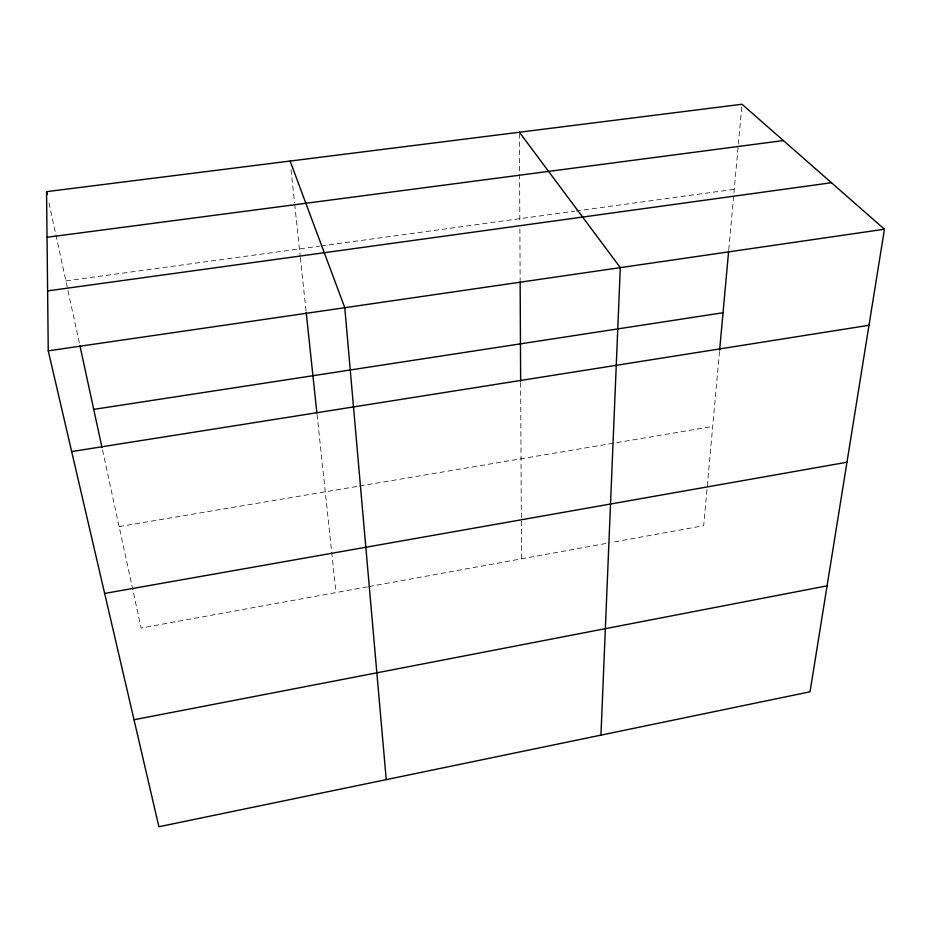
<?xml version="1.0" encoding="UTF-8"?>
<svg xmlns="http://www.w3.org/2000/svg" width="931" height="931" viewBox="0 0 931 931"><rect width="100%" height="100%" fill="white"/><g stroke="black" fill="none" stroke-linecap="round" stroke-linejoin="round"><path stroke-width="0.7" stroke-dasharray="4.66 3.49" d="M719.512 351.604L703.685 525.689L611.19 542.517M728.787 249.589L741.984 104.249M367.373 586.867L141.105 628.029L102.305 448.928M368.804 586.611L609.77 542.773M119.133 526.597L358.132 486.273M359.552 486.029L712.704 426.445M65.892 280.918L319.612 246.145M321.055 245.947L574.52 211.197M575.952 211L734.256 189.296M49.006 202.993L79.659 344.447M291.031 169.686L294.545 202.818M294.696 204.25L300.213 256.106M300.364 257.55L306.031 310.873M317.04 414.423L335.975 592.582M519.405 133.668L519.847 223.009M519.882 228.77L520.138 280.557M520.65 382.641L521.535 558.833"/><path stroke-width="1.4" d="M600.949 735.129L620.302 267.628L519.393 132.225M719.64 350.172L728.647 251.021M884.45 229.212L810.04 691.791L158.898 826.751L48.249 350.836L46.55 191.658L741.984 104.249L884.45 229.212L48.249 350.836M134.017 719.744L827.077 585.832M104.644 593.431L846.966 462.23M71.664 451.57L868.995 325.28M93.728 409.384L723.038 312.746M47.609 290.903L831.453 182.72M47.039 237.277L783.378 140.558M290.111 161.051L344.784 307.695L386.237 779.631M46.55 191.658L47.167 194.498M79.961 345.855L101.991 447.508M306.183 312.316L316.889 412.992M520.15 282L520.638 381.21"/></g></svg>
